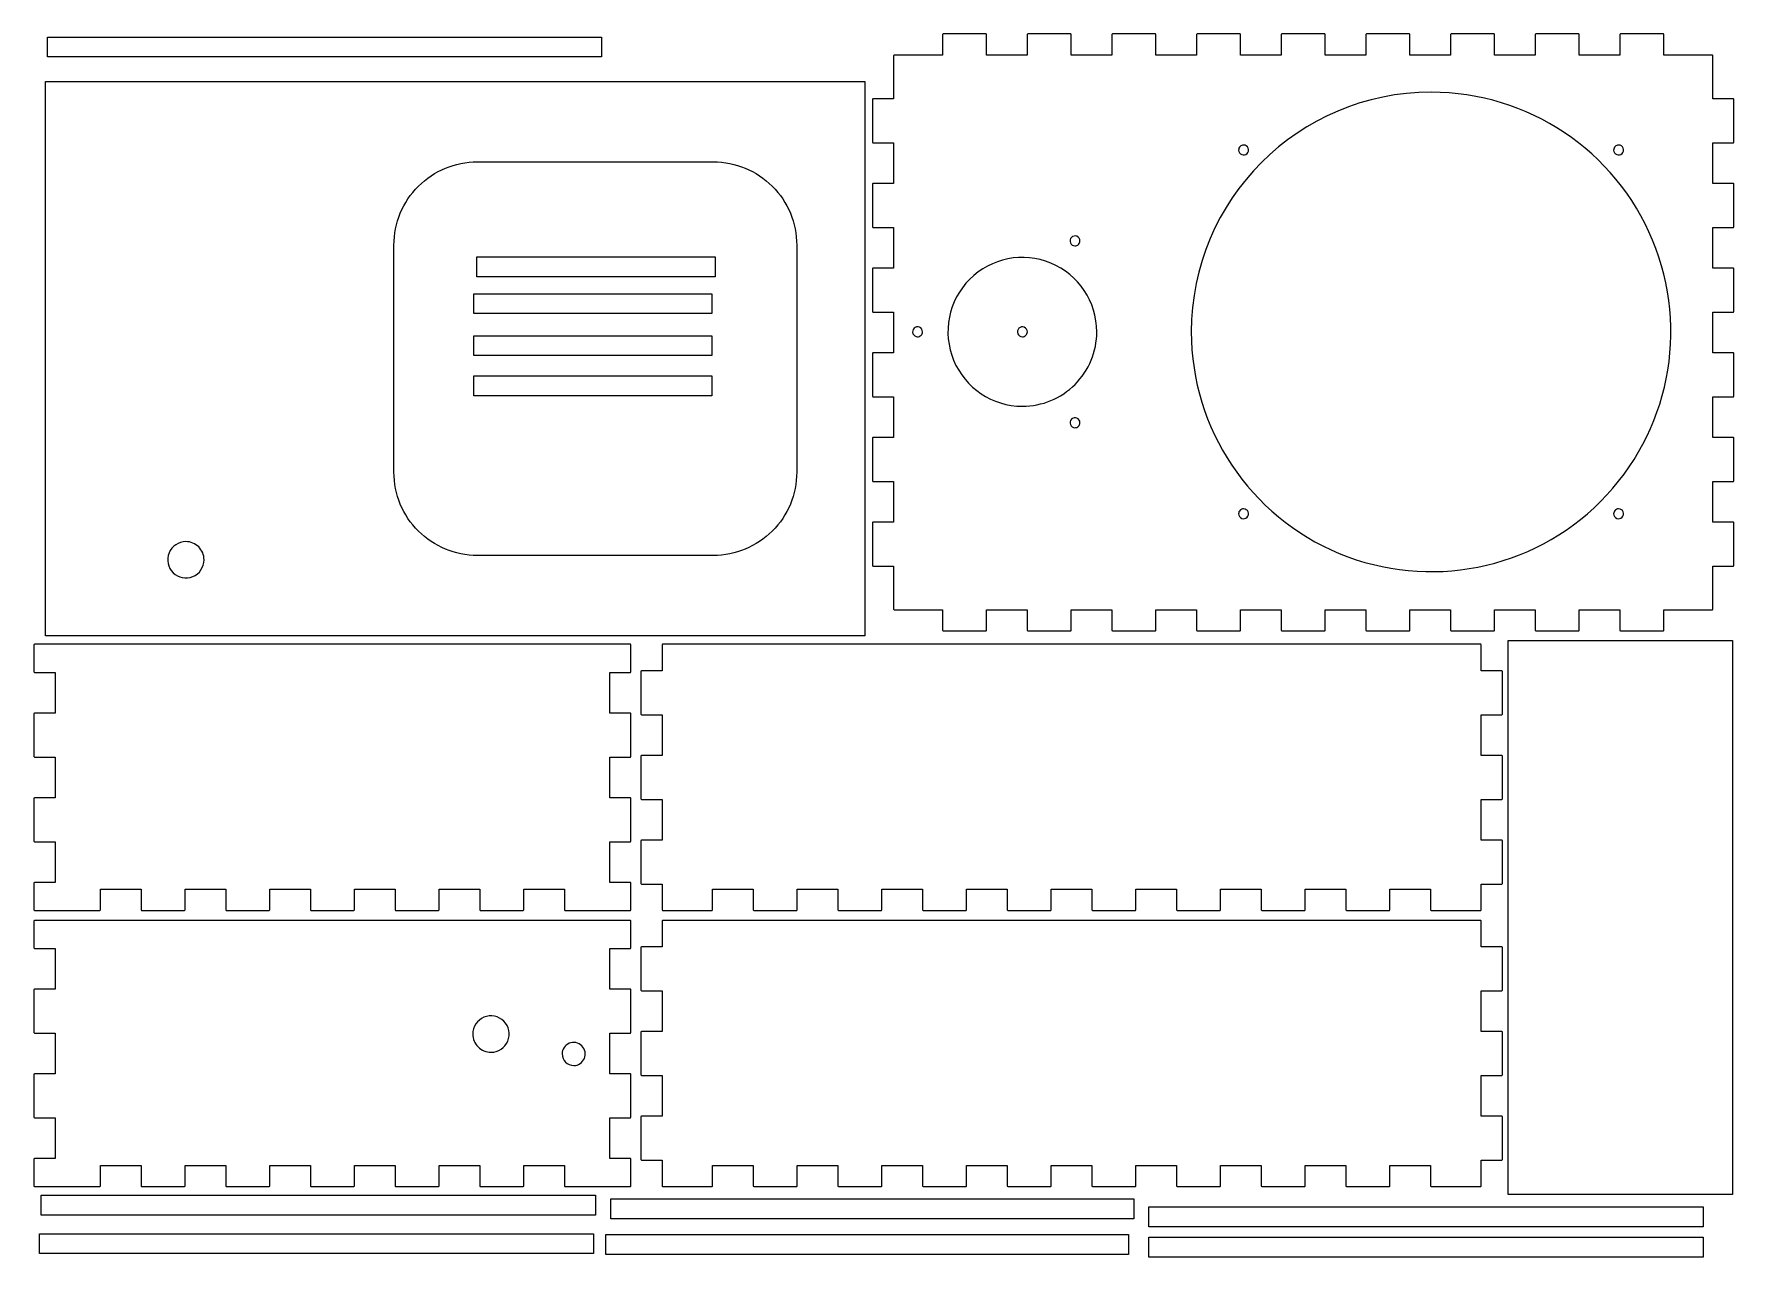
# Model space of a CAD drawing. Extents: x 0.1 to 20.3, y 9.3 to 23.9.
import ezdxf

# ---------------------------------------------------------------- set-up
doc = ezdxf.new("R2010")
doc.units = 0
doc.layers.add('Layer_1', color=7, linetype='CONTINUOUS')

msp = doc.modelspace()

# ---------------------------------------------------------------- linework, layer by layer
at = {"layer": 'Layer_1', "color": 1}
for p, q in [((0.22372, 23.831323), (6.82077, 23.831323)), ((0.22372, 23.595493), (0.22372, 23.831323)), ((6.82077, 23.831323), (6.82077, 23.595493)), ((10.886661, 23.868626), (10.880913, 23.862878)), ((10.880913, 23.862878), (10.880913, 23.616657)), ((11.398787, 23.868626), (10.886661, 23.868626)), ((11.404535, 23.862878), (11.398787, 23.868626)), ((11.404535, 23.616657), (11.404535, 23.862878)), ((11.894535, 23.868626), (11.888787, 23.862878)), ((11.888787, 23.862878), (11.888787, 23.616657)), ((12.406661, 23.868626), (11.894535, 23.868626)), ((12.412409, 23.862878), (12.406661, 23.868626)), ((12.412409, 23.616657), (12.412409, 23.862878)), ((12.902409, 23.868626), (12.896661, 23.862878)), ((12.896661, 23.862878), (12.896661, 23.616657)), ((13.414535, 23.868626), (12.902409, 23.868626)), ((13.420283, 23.862878), (13.414535, 23.868626)), ((13.420283, 23.616657), (13.420283, 23.862878)), ((13.910283, 23.868626), (13.904535, 23.862878)), ((13.904535, 23.862878), (13.904535, 23.616657)), ((14.422409, 23.868626), (13.910283, 23.868626)), ((14.428157, 23.862878), (14.422409, 23.868626)), ((14.428157, 23.616657), (14.428157, 23.862878)), ((14.918157, 23.868626), (14.912409, 23.862878)), ((14.912409, 23.862878), (14.912409, 23.616657)), ((15.430283, 23.868626), (14.918157, 23.868626)), ((15.436031, 23.862878), (15.430283, 23.868626)), ((15.436031, 23.616657), (15.436031, 23.862878)), ((15.926031, 23.868626), (15.920283, 23.862878)), ((15.920283, 23.862878), (15.920283, 23.616657)), ((16.438157, 23.868626), (15.926031, 23.868626)), ((16.443906, 23.862878), (16.438157, 23.868626)), ((16.443906, 23.616657), (16.443906, 23.862878)), ((16.933906, 23.868626), (16.928157, 23.862878)), ((16.928157, 23.862878), (16.928157, 23.616657)), ((17.446031, 23.868626), (16.933906, 23.868626)), ((17.45178, 23.862878), (17.446031, 23.868626)), ((17.45178, 23.616657), (17.45178, 23.862878)), ((17.94178, 23.868626), (17.936031, 23.862878)), ((17.936031, 23.862878), (17.936031, 23.616657)), ((18.453906, 23.868626), (17.94178, 23.868626)), ((18.459654, 23.862878), (18.453906, 23.868626)), ((18.459654, 23.616657), (18.459654, 23.862878)), ((18.949654, 23.868626), (18.943906, 23.862878)), ((18.943906, 23.862878), (18.943906, 23.616657)), ((19.46178, 23.868626), (18.949654, 23.868626)), ((19.467528, 23.862878), (19.46178, 23.868626)), ((19.467528, 23.616657), (19.467528, 23.862878)), ((6.82077, 23.595493), (0.22372, 23.595493)), ((10.303984, 23.616657), (10.298236, 23.610909)), ((10.298236, 23.610909), (10.298236, 23.096973)), ((10.880913, 23.616657), (10.303984, 23.616657)), ((11.888787, 23.616657), (11.404535, 23.616657)), ((12.896661, 23.616657), (12.412409, 23.616657)), ((13.904535, 23.616657), (13.420283, 23.616657)), ((14.912409, 23.616657), (14.428157, 23.616657)), ((15.920283, 23.616657), (15.436031, 23.616657)), ((16.928157, 23.616657), (16.443906, 23.616657)), ((17.936031, 23.616657), (17.45178, 23.616657)), ((18.943906, 23.616657), (18.459654, 23.616657)), ((20.044457, 23.616657), (19.467528, 23.616657)), ((20.050205, 23.610909), (20.044457, 23.616657)), ((20.050205, 23.096973), (20.050205, 23.610909)), ((0.202887, 16.702464), (0.202887, 23.303826)), ((0.202887, 23.303826), (9.953839, 23.303826)), ((9.953839, 23.303826), (9.953839, 16.702464)), ((10.052016, 23.096973), (10.046268, 23.091225)), ((10.046268, 23.091225), (10.046268, 22.579099)), ((10.298236, 23.096973), (10.052016, 23.096973)), ((20.296425, 23.096973), (20.050205, 23.096973)), ((20.302173, 23.091225), (20.296425, 23.096973)), ((20.302173, 22.579099), (20.302173, 23.091225)), ((10.046268, 22.579099), (10.052016, 22.573351)), ((10.052016, 22.573351), (10.298236, 22.573351)), ((10.298236, 22.573351), (10.298236, 22.089099)), ((14.404729, 22.486732), (14.404729, 22.486732)), ((18.869291, 22.486732), (18.869291, 22.486732)), ((20.050205, 22.089099), (20.050205, 22.573351)), ((20.050205, 22.573351), (20.296425, 22.573351)), ((20.296425, 22.573351), (20.302173, 22.579099)), ((5.341447, 22.346433), (8.152164, 22.346433)), ((10.052016, 22.089099), (10.046268, 22.083351)), ((10.046268, 22.083351), (10.046268, 21.571225)), ((10.298236, 22.089099), (10.052016, 22.089099)), ((20.296425, 22.089099), (20.050205, 22.089099)), ((20.302173, 22.083351), (20.296425, 22.089099)), ((20.302173, 21.571225), (20.302173, 22.083351)), ((10.046268, 21.571225), (10.052016, 21.565477)), ((10.052016, 21.565477), (10.298236, 21.565477)), ((10.298236, 21.565477), (10.298236, 21.081226)), ((20.050205, 21.081226), (20.050205, 21.565477)), ((20.050205, 21.565477), (20.296425, 21.565477)), ((20.296425, 21.565477), (20.302173, 21.571225)), ((4.34943, 18.651875), (4.34943, 21.354415)), ((9.144181, 21.354415), (9.144181, 18.651875)), ((12.515791, 21.40528), (12.515791, 21.40528)), ((5.337819, 20.977331), (5.337819, 21.214013)), ((5.337819, 21.214013), (8.171926, 21.214013)), ((8.171926, 21.214013), (8.171926, 20.977331)), ((10.052016, 21.081226), (10.046268, 21.075478)), ((10.046268, 21.075478), (10.046268, 20.563352)), ((10.298236, 21.081226), (10.052016, 21.081226)), ((20.296425, 21.081226), (20.050205, 21.081226)), ((20.302173, 21.075478), (20.296425, 21.081226)), ((20.302173, 20.563352), (20.302173, 21.075478)), ((8.171926, 20.977331), (5.337819, 20.977331)), ((5.300386, 20.539398), (5.300386, 20.77608)), ((5.300386, 20.77608), (8.134493, 20.77608)), ((8.134493, 20.77608), (8.134493, 20.539398)), ((8.134493, 20.539398), (5.300386, 20.539398)), ((10.046268, 20.563352), (10.052016, 20.557604)), ((10.052016, 20.557604), (10.298236, 20.557604)), ((10.298236, 20.557604), (10.298236, 20.073353)), ((20.050205, 20.073353), (20.050205, 20.557604)), ((20.050205, 20.557604), (20.296425, 20.557604)), ((20.296425, 20.557604), (20.302173, 20.563352)), ((5.300386, 20.039397), (5.300386, 20.276079)), ((5.300386, 20.276079), (8.134493, 20.276079)), ((8.134493, 20.276079), (8.134493, 20.039397)), ((10.641804, 20.322611), (10.641804, 20.322611)), ((11.889809, 20.322587), (11.889809, 20.322587)), ((12.716581, 20.322587), (12.716581, 20.322587)), ((13.841738, 20.321356), (13.841738, 20.321356)), ((8.134493, 20.039397), (5.300386, 20.039397)), ((10.052016, 20.073353), (10.046268, 20.067605)), ((10.046268, 20.067605), (10.046268, 19.555479)), ((10.298236, 20.073353), (10.052016, 20.073353)), ((20.296425, 20.073353), (20.050205, 20.073353)), ((20.302173, 20.067605), (20.296425, 20.073353)), ((20.302173, 19.555479), (20.302173, 20.067605)), ((5.300386, 19.56023), (5.300386, 19.796912)), ((5.300386, 19.796912), (8.134493, 19.796912)), ((8.134493, 19.796912), (8.134493, 19.56023)), ((8.134493, 19.56023), (5.300386, 19.56023)), ((10.046268, 19.555479), (10.052016, 19.549731)), ((10.052016, 19.549731), (10.298236, 19.549731)), ((10.298236, 19.549731), (10.298236, 19.065479)), ((20.050205, 19.065479), (20.050205, 19.549731)), ((20.050205, 19.549731), (20.296425, 19.549731)), ((20.296425, 19.549731), (20.302173, 19.555479)), ((12.515791, 19.239934), (12.515791, 19.239934)), ((10.052016, 19.065479), (10.046268, 19.059731)), ((10.046268, 19.059731), (10.046268, 18.547605)), ((10.298236, 19.065479), (10.052016, 19.065479)), ((20.296425, 19.065479), (20.050205, 19.065479)), ((20.302173, 19.059731), (20.296425, 19.065479)), ((20.302173, 18.547605), (20.302173, 19.059731)), ((4.34943, 18.651875), (4.34943, 18.651875)), ((10.046268, 18.547605), (10.052016, 18.541857)), ((10.052016, 18.541857), (10.298236, 18.541857)), ((10.298236, 18.541857), (10.298236, 18.057605)), ((20.050205, 18.057605), (20.050205, 18.541857)), ((20.050205, 18.541857), (20.296425, 18.541857)), ((20.296425, 18.541857), (20.302173, 18.547605)), ((10.052016, 18.057605), (10.046268, 18.051857)), ((10.046268, 18.051857), (10.046268, 17.539731)), ((10.298236, 18.057605), (10.052016, 18.057605)), ((14.404729, 18.156015), (14.404729, 18.156015)), ((18.869291, 18.156015), (18.869291, 18.156015)), ((20.296425, 18.057605), (20.050205, 18.057605)), ((20.302173, 18.051857), (20.296425, 18.057605)), ((20.302173, 17.539731), (20.302173, 18.051857)), ((1.872195, 17.824487), (1.872195, 17.824487)), ((8.152164, 17.659857), (5.341447, 17.659857)), ((10.046268, 17.539731), (10.052016, 17.533983)), ((10.052016, 17.533983), (10.298236, 17.533983)), ((10.298236, 17.533983), (10.298236, 17.020046)), ((20.050205, 17.020046), (20.050205, 17.533983)), ((20.050205, 17.533983), (20.296425, 17.533983)), ((20.296425, 17.533983), (20.302173, 17.539731)), ((10.298236, 17.020046), (10.303984, 17.014298)), ((10.303984, 17.014298), (10.880913, 17.014298)), ((10.880913, 17.014298), (10.880913, 16.768077)), ((11.404535, 16.768077), (11.404535, 17.014298)), ((11.404535, 17.014298), (11.888787, 17.014298)), ((11.888787, 17.014298), (11.888787, 16.768077)), ((12.412409, 16.768077), (12.412409, 17.014298)), ((12.412409, 17.014298), (12.896661, 17.014298)), ((12.896661, 17.014298), (12.896661, 16.768077)), ((13.420283, 16.768077), (13.420283, 17.014298)), ((13.420283, 17.014298), (13.904535, 17.014298)), ((13.904535, 17.014298), (13.904535, 16.768077)), ((14.428157, 16.768077), (14.428157, 17.014298)), ((14.428157, 17.014298), (14.912409, 17.014298)), ((14.912409, 17.014298), (14.912409, 16.768077)), ((15.436031, 16.768077), (15.436031, 17.014298)), ((15.436031, 17.014298), (15.920283, 17.014298)), ((15.920283, 17.014298), (15.920283, 16.768077)), ((16.443906, 16.768077), (16.443906, 17.014298)), ((16.443906, 17.014298), (16.928157, 17.014298)), ((16.928157, 17.014298), (16.928157, 16.768077)), ((17.45178, 16.768077), (17.45178, 17.014298)), ((17.45178, 17.014298), (17.936031, 17.014298)), ((17.936031, 17.014298), (17.936031, 16.768077)), ((18.459654, 16.768077), (18.459654, 17.014298)), ((18.459654, 17.014298), (18.943906, 17.014298)), ((18.943906, 17.014298), (18.943906, 16.768077)), ((19.467528, 16.768077), (19.467528, 17.014298)), ((19.467528, 17.014298), (20.044457, 17.014298)), ((20.044457, 17.014298), (20.050205, 17.020046)), ((0.070053, 16.602559), (0.064305, 16.596811)), ((0.064305, 16.596811), (0.064305, 16.273661)), ((7.164856, 16.602559), (0.070053, 16.602559)), ((9.953839, 16.702464), (0.202887, 16.702464)), ((7.170604, 16.596811), (7.164856, 16.602559)), ((7.170604, 16.273661), (7.170604, 16.596811)), ((7.546431, 16.602559), (7.540683, 16.596811)), ((7.540683, 16.596811), (7.540683, 16.287598)), ((17.286903, 16.602559), (7.546431, 16.602559)), ((10.880913, 16.768077), (10.886661, 16.762329)), ((10.886661, 16.762329), (11.398787, 16.762329)), ((11.398787, 16.762329), (11.404535, 16.768077)), ((11.888787, 16.768077), (11.894535, 16.762329)), ((11.894535, 16.762329), (12.406661, 16.762329)), ((12.406661, 16.762329), (12.412409, 16.768077)), ((12.896661, 16.768077), (12.902409, 16.762329)), ((12.902409, 16.762329), (13.414535, 16.762329)), ((13.414535, 16.762329), (13.420283, 16.768077)), ((13.904535, 16.768077), (13.910283, 16.762329)), ((13.910283, 16.762329), (14.422409, 16.762329)), ((14.422409, 16.762329), (14.428157, 16.768077)), ((14.912409, 16.768077), (14.918157, 16.762329)), ((14.918157, 16.762329), (15.430283, 16.762329)), ((15.430283, 16.762329), (15.436031, 16.768077)), ((15.920283, 16.768077), (15.926031, 16.762329)), ((15.926031, 16.762329), (16.438157, 16.762329)), ((16.438157, 16.762329), (16.443906, 16.768077)), ((16.928157, 16.768077), (16.933906, 16.762329)), ((16.933906, 16.762329), (17.446031, 16.762329)), ((17.292651, 16.596811), (17.286903, 16.602559)), ((17.292651, 16.287598), (17.292651, 16.596811)), ((17.446031, 16.762329), (17.45178, 16.768077)), ((17.612225, 10.05079), (17.612225, 16.648656)), ((17.612225, 16.648656), (20.284623, 16.648656)), ((17.936031, 16.768077), (17.94178, 16.762329)), ((17.94178, 16.762329), (18.453906, 16.762329)), ((18.453906, 16.762329), (18.459654, 16.768077)), ((18.943906, 16.768077), (18.949654, 16.762329)), ((18.949654, 16.762329), (19.46178, 16.762329)), ((19.46178, 16.762329), (19.467528, 16.768077)), ((20.284623, 16.648656), (20.284623, 10.05079)), ((0.064305, 16.273661), (0.070053, 16.267913)), ((0.070053, 16.267913), (0.316273, 16.267913)), ((0.316273, 16.267913), (0.316273, 15.783661)), ((6.918635, 15.783661), (6.918635, 16.267913)), ((6.918635, 16.267913), (7.164856, 16.267913)), ((7.164856, 16.267913), (7.170604, 16.273661)), ((7.294462, 16.287598), (7.288714, 16.28185)), ((7.288714, 16.28185), (7.288714, 15.769724)), ((7.540683, 16.287598), (7.294462, 16.287598)), ((17.538872, 16.287598), (17.292651, 16.287598)), ((17.54462, 16.28185), (17.538872, 16.287598)), ((17.54462, 15.769724), (17.54462, 16.28185)), ((0.070053, 15.783661), (0.064305, 15.777913)), ((0.064305, 15.777913), (0.064305, 15.265787)), ((0.316273, 15.783661), (0.070053, 15.783661)), ((7.164856, 15.783661), (6.918635, 15.783661)), ((7.170604, 15.777913), (7.164856, 15.783661)), ((7.170604, 15.265787), (7.170604, 15.777913)), ((7.288714, 15.769724), (7.294462, 15.763976)), ((7.294462, 15.763976), (7.540683, 15.763976)), ((7.540683, 15.763976), (7.540683, 15.279724)), ((17.292651, 15.279724), (17.292651, 15.763976)), ((17.292651, 15.763976), (17.538872, 15.763976)), ((17.538872, 15.763976), (17.54462, 15.769724)), ((0.064305, 15.265787), (0.070053, 15.260039)), ((0.070053, 15.260039), (0.316273, 15.260039)), ((0.316273, 15.260039), (0.316273, 14.775787)), ((6.918635, 14.775787), (6.918635, 15.260039)), ((6.918635, 15.260039), (7.164856, 15.260039)), ((7.164856, 15.260039), (7.170604, 15.265787)), ((7.294462, 15.279724), (7.288714, 15.273976)), ((7.288714, 15.273976), (7.288714, 14.76185)), ((7.540683, 15.279724), (7.294462, 15.279724)), ((17.538872, 15.279724), (17.292651, 15.279724)), ((17.54462, 15.273976), (17.538872, 15.279724)), ((17.54462, 14.76185), (17.54462, 15.273976)), ((0.070053, 14.775787), (0.064305, 14.770039)), ((0.316273, 14.775787), (0.070053, 14.775787)), ((7.164856, 14.775787), (6.918635, 14.775787)), ((7.170604, 14.770039), (7.164856, 14.775787)), ((0.064305, 14.770039), (0.064305, 14.257913)), ((7.170604, 14.257913), (7.170604, 14.770039)), ((7.288714, 14.76185), (7.294462, 14.756102)), ((7.294462, 14.756102), (7.540683, 14.756102)), ((7.540683, 14.756102), (7.540683, 14.27185)), ((17.292651, 14.27185), (17.292651, 14.756102)), ((17.292651, 14.756102), (17.538872, 14.756102)), ((17.538872, 14.756102), (17.54462, 14.76185)), ((0.064305, 14.257913), (0.070053, 14.252165)), ((0.070053, 14.252165), (0.316273, 14.252165)), ((0.316273, 14.252165), (0.316273, 13.767913)), ((6.918635, 13.767913), (6.918635, 14.252165)), ((6.918635, 14.252165), (7.164856, 14.252165)), ((7.164856, 14.252165), (7.170604, 14.257913)), ((7.294462, 14.27185), (7.288714, 14.266102)), ((7.288714, 14.266102), (7.288714, 13.753976)), ((7.540683, 14.27185), (7.294462, 14.27185)), ((17.538872, 14.27185), (17.292651, 14.27185)), ((17.54462, 14.266102), (17.538872, 14.27185)), ((17.54462, 13.753976), (17.54462, 14.266102)), ((0.070053, 13.767913), (0.064305, 13.762165)), ((0.064305, 13.762165), (0.064305, 13.439016)), ((0.316273, 13.767913), (0.070053, 13.767913)), ((7.164856, 13.767913), (6.918635, 13.767913)), ((7.170604, 13.762165), (7.164856, 13.767913)), ((7.170604, 13.439016), (7.170604, 13.762165)), ((0.855643, 13.439016), (0.855643, 13.685236)), ((0.855643, 13.685236), (1.339895, 13.685236)), ((1.339895, 13.685236), (1.339895, 13.439016)), ((1.863517, 13.439016), (1.863517, 13.685236)), ((1.863517, 13.685236), (2.347769, 13.685236)), ((2.347769, 13.685236), (2.347769, 13.439016)), ((2.871391, 13.439016), (2.871391, 13.685236)), ((2.871391, 13.685236), (3.355643, 13.685236)), ((3.355643, 13.685236), (3.355643, 13.439016)), ((3.879264, 13.439016), (3.879264, 13.685236)), ((3.879264, 13.685236), (4.363516, 13.685236)), ((4.363516, 13.685236), (4.363516, 13.439016)), ((4.887138, 13.439016), (4.887138, 13.685236)), ((4.887138, 13.685236), (5.371391, 13.685236)), ((5.371391, 13.685236), (5.371391, 13.439016)), ((5.895013, 13.439016), (5.895013, 13.685236)), ((5.895013, 13.685236), (6.379265, 13.685236)), ((6.379265, 13.685236), (6.379265, 13.439016)), ((7.288714, 13.753976), (7.294462, 13.748228)), ((7.294462, 13.748228), (7.540683, 13.748228)), ((7.540683, 13.748228), (7.540683, 13.439016)), ((8.143045, 13.439016), (8.143045, 13.685236)), ((8.143045, 13.685236), (8.627297, 13.685236)), ((8.627297, 13.685236), (8.627297, 13.439016)), ((9.150919, 13.439016), (9.150919, 13.685236)), ((9.150919, 13.685236), (9.635171, 13.685236)), ((9.635171, 13.685236), (9.635171, 13.439016)), ((10.158793, 13.439016), (10.158793, 13.685236)), ((10.158793, 13.685236), (10.643045, 13.685236)), ((10.643045, 13.685236), (10.643045, 13.439016)), ((11.166667, 13.439016), (11.166667, 13.685236)), ((11.166667, 13.685236), (11.650919, 13.685236)), ((11.650919, 13.685236), (11.650919, 13.439016)), ((12.174541, 13.439016), (12.174541, 13.685236)), ((12.174541, 13.685236), (12.658793, 13.685236)), ((12.658793, 13.685236), (12.658793, 13.439016)), ((13.182415, 13.439016), (13.182415, 13.685236)), ((13.182415, 13.685236), (13.666667, 13.685236)), ((13.666667, 13.685236), (13.666667, 13.439016)), ((14.190289, 13.439016), (14.190289, 13.685236)), ((14.190289, 13.685236), (14.674541, 13.685236)), ((14.674541, 13.685236), (14.674541, 13.439016)), ((15.198163, 13.439016), (15.198163, 13.685236)), ((15.198163, 13.685236), (15.682415, 13.685236)), ((15.682415, 13.685236), (15.682415, 13.439016)), ((16.206037, 13.439016), (16.206037, 13.685236)), ((16.206037, 13.685236), (16.690289, 13.685236)), ((16.690289, 13.685236), (16.690289, 13.439016)), ((17.292651, 13.439016), (17.292651, 13.748228)), ((17.292651, 13.748228), (17.538872, 13.748228)), ((17.538872, 13.748228), (17.54462, 13.753976)), ((0.064305, 13.439016), (0.070053, 13.433268)), ((0.070053, 13.433268), (0.849895, 13.433268)), ((0.849895, 13.433268), (0.855643, 13.439016)), ((1.339895, 13.439016), (1.345643, 13.433268)), ((1.345643, 13.433268), (1.857769, 13.433268)), ((1.857769, 13.433268), (1.863517, 13.439016)), ((2.347769, 13.439016), (2.353517, 13.433268)), ((2.353517, 13.433268), (2.865643, 13.433268)), ((2.865643, 13.433268), (2.871391, 13.439016)), ((3.355643, 13.439016), (3.361391, 13.433268)), ((3.361391, 13.433268), (3.873516, 13.433268)), ((3.873516, 13.433268), (3.879264, 13.439016)), ((4.363516, 13.439016), (4.369264, 13.433268)), ((4.369264, 13.433268), (4.88139, 13.433268)), ((4.88139, 13.433268), (4.887138, 13.439016)), ((5.371391, 13.439016), (5.377139, 13.433268)), ((5.377139, 13.433268), (5.889265, 13.433268)), ((5.889265, 13.433268), (5.895013, 13.439016)), ((6.379265, 13.439016), (6.385013, 13.433268)), ((6.385013, 13.433268), (7.164856, 13.433268)), ((7.164856, 13.433268), (7.170604, 13.439016)), ((7.540683, 13.439016), (7.546431, 13.433268)), ((7.546431, 13.433268), (8.137297, 13.433268)), ((8.137297, 13.433268), (8.143045, 13.439016)), ((8.627297, 13.439016), (8.633045, 13.433268)), ((8.633045, 13.433268), (9.145171, 13.433268)), ((9.145171, 13.433268), (9.150919, 13.439016)), ((9.635171, 13.439016), (9.640919, 13.433268)), ((9.640919, 13.433268), (10.153045, 13.433268)), ((10.153045, 13.433268), (10.158793, 13.439016)), ((10.643045, 13.439016), (10.648793, 13.433268)), ((10.648793, 13.433268), (11.160919, 13.433268)), ((11.160919, 13.433268), (11.166667, 13.439016)), ((11.650919, 13.439016), (11.656667, 13.433268)), ((11.656667, 13.433268), (12.168793, 13.433268)), ((12.168793, 13.433268), (12.174541, 13.439016)), ((12.658793, 13.439016), (12.664541, 13.433268)), ((12.664541, 13.433268), (13.176667, 13.433268)), ((13.176667, 13.433268), (13.182415, 13.439016)), ((13.666667, 13.439016), (13.672415, 13.433268)), ((13.672415, 13.433268), (14.184541, 13.433268)), ((14.184541, 13.433268), (14.190289, 13.439016)), ((14.674541, 13.439016), (14.680289, 13.433268)), ((14.680289, 13.433268), (15.192415, 13.433268)), ((15.192415, 13.433268), (15.198163, 13.439016)), ((15.682415, 13.439016), (15.688163, 13.433268)), ((15.688163, 13.433268), (16.200289, 13.433268)), ((16.200289, 13.433268), (16.206037, 13.439016)), ((16.690289, 13.439016), (16.696037, 13.433268)), ((16.696037, 13.433268), (17.286903, 13.433268)), ((17.286903, 13.433268), (17.292651, 13.439016)), ((0.070053, 13.315157), (0.064305, 13.309409)), ((0.064305, 13.309409), (0.064305, 12.98626)), ((7.164856, 13.315157), (0.070053, 13.315157)), ((7.170604, 13.309409), (7.164856, 13.315157)), ((7.170604, 12.98626), (7.170604, 13.309409)), ((7.546431, 13.315157), (7.540683, 13.309409)), ((7.540683, 13.309409), (7.540683, 13.000197)), ((17.286903, 13.315157), (7.546431, 13.315157)), ((17.292651, 13.309409), (17.286903, 13.315157)), ((17.292651, 13.000197), (17.292651, 13.309409)), ((0.064305, 12.98626), (0.070053, 12.980512)), ((0.070053, 12.980512), (0.316273, 12.980512)), ((0.316273, 12.980512), (0.316273, 12.49626)), ((6.918635, 12.49626), (6.918635, 12.980512)), ((6.918635, 12.980512), (7.164856, 12.980512)), ((7.164856, 12.980512), (7.170604, 12.98626)), ((7.294462, 13.000197), (7.288714, 12.994449)), ((7.288714, 12.994449), (7.288714, 12.482323)), ((7.540683, 13.000197), (7.294462, 13.000197)), ((17.538872, 13.000197), (17.292651, 13.000197)), ((17.54462, 12.994449), (17.538872, 13.000197)), ((17.54462, 12.482323), (17.54462, 12.994449)), ((0.070053, 12.49626), (0.064305, 12.490512)), ((0.064305, 12.490512), (0.064305, 11.978386)), ((0.316273, 12.49626), (0.070053, 12.49626)), ((7.164856, 12.49626), (6.918635, 12.49626)), ((7.170604, 12.490512), (7.164856, 12.49626)), ((7.170604, 11.978386), (7.170604, 12.490512)), ((7.288714, 12.482323), (7.294462, 12.476575)), ((7.294462, 12.476575), (7.540683, 12.476575)), ((7.540683, 12.476575), (7.540683, 11.992323)), ((17.292651, 11.992323), (17.292651, 12.476575)), ((17.292651, 12.476575), (17.538872, 12.476575)), ((17.538872, 12.476575), (17.54462, 12.482323)), ((0.064305, 11.978386), (0.070053, 11.972638)), ((0.070053, 11.972638), (0.316273, 11.972638)), ((0.316273, 11.972638), (0.316273, 11.488386)), ((6.918635, 11.488386), (6.918635, 11.972638)), ((6.918635, 11.972638), (7.164856, 11.972638)), ((7.164856, 11.972638), (7.170604, 11.978386)), ((7.294462, 11.992323), (7.288714, 11.986575)), ((7.288714, 11.986575), (7.288714, 11.474449)), ((7.540683, 11.992323), (7.294462, 11.992323)), ((17.538872, 11.992323), (17.292651, 11.992323)), ((17.54462, 11.986575), (17.538872, 11.992323)), ((17.54462, 11.474449), (17.54462, 11.986575)), ((5.504237, 11.744685), (5.504237, 11.744685)), ((6.488985, 11.587027), (6.488985, 11.587027)), ((0.070053, 11.488386), (0.064305, 11.482638)), ((0.064305, 11.482638), (0.064305, 10.970512)), ((0.316273, 11.488386), (0.070053, 11.488386)), ((7.164856, 11.488386), (6.918635, 11.488386)), ((7.170604, 11.482638), (7.164856, 11.488386)), ((7.170604, 10.970512), (7.170604, 11.482638)), ((7.288714, 11.474449), (7.294462, 11.468701)), ((7.294462, 11.468701), (7.540683, 11.468701)), ((7.540683, 11.468701), (7.540683, 10.984449)), ((17.292651, 10.984449), (17.292651, 11.468701)), ((17.292651, 11.468701), (17.538872, 11.468701)), ((17.538872, 11.468701), (17.54462, 11.474449)), ((0.064305, 10.970512), (0.070053, 10.964764)), ((0.070053, 10.964764), (0.316273, 10.964764)), ((0.316273, 10.964764), (0.316273, 10.480512)), ((6.918635, 10.480512), (6.918635, 10.964764)), ((6.918635, 10.964764), (7.164856, 10.964764)), ((7.164856, 10.964764), (7.170604, 10.970512)), ((7.294462, 10.984449), (7.288714, 10.978701)), ((7.288714, 10.978701), (7.288714, 10.466575)), ((7.540683, 10.984449), (7.294462, 10.984449)), ((17.538872, 10.984449), (17.292651, 10.984449)), ((17.54462, 10.978701), (17.538872, 10.984449)), ((17.54462, 10.466575), (17.54462, 10.978701)), ((0.070053, 10.480512), (0.064305, 10.474764)), ((0.064305, 10.474764), (0.064305, 10.151614)), ((0.316273, 10.480512), (0.070053, 10.480512)), ((0.855643, 10.151614), (0.855643, 10.397835)), ((0.855643, 10.397835), (1.339895, 10.397835)), ((1.339895, 10.397835), (1.339895, 10.151614)), ((1.863517, 10.151614), (1.863517, 10.397835)), ((1.863517, 10.397835), (2.347769, 10.397835)), ((2.347769, 10.397835), (2.347769, 10.151614)), ((2.871391, 10.151614), (2.871391, 10.397835)), ((2.871391, 10.397835), (3.355643, 10.397835)), ((3.355643, 10.397835), (3.355643, 10.151614)), ((3.879264, 10.151614), (3.879264, 10.397835)), ((3.879264, 10.397835), (4.363516, 10.397835)), ((4.363516, 10.397835), (4.363516, 10.151614)), ((4.887138, 10.151614), (4.887138, 10.397835)), ((4.887138, 10.397835), (5.371391, 10.397835)), ((5.371391, 10.397835), (5.371391, 10.151614)), ((5.895013, 10.151614), (5.895013, 10.397835)), ((5.895013, 10.397835), (6.379265, 10.397835)), ((6.379265, 10.397835), (6.379265, 10.151614)), ((7.164856, 10.480512), (6.918635, 10.480512)), ((7.170604, 10.474764), (7.164856, 10.480512)), ((7.170604, 10.151614), (7.170604, 10.474764)), ((7.288714, 10.466575), (7.294462, 10.460827)), ((7.294462, 10.460827), (7.540683, 10.460827)), ((7.540683, 10.460827), (7.540683, 10.151614)), ((8.143045, 10.151614), (8.143045, 10.397835)), ((8.143045, 10.397835), (8.627297, 10.397835)), ((8.627297, 10.397835), (8.627297, 10.151614)), ((9.150919, 10.151614), (9.150919, 10.397835)), ((9.150919, 10.397835), (9.635171, 10.397835)), ((9.635171, 10.397835), (9.635171, 10.151614)), ((10.158793, 10.151614), (10.158793, 10.397835)), ((10.158793, 10.397835), (10.643045, 10.397835)), ((10.643045, 10.397835), (10.643045, 10.151614)), ((11.166667, 10.151614), (11.166667, 10.397835)), ((11.166667, 10.397835), (11.650919, 10.397835)), ((11.650919, 10.397835), (11.650919, 10.151614)), ((12.174541, 10.151614), (12.174541, 10.397835)), ((12.174541, 10.397835), (12.658793, 10.397835)), ((12.658793, 10.397835), (12.658793, 10.151614)), ((13.182415, 10.151614), (13.182415, 10.397835)), ((13.182415, 10.397835), (13.666667, 10.397835)), ((13.666667, 10.397835), (13.666667, 10.151614)), ((14.190289, 10.151614), (14.190289, 10.397835)), ((14.190289, 10.397835), (14.674541, 10.397835)), ((14.674541, 10.397835), (14.674541, 10.151614)), ((15.198163, 10.151614), (15.198163, 10.397835)), ((15.198163, 10.397835), (15.682415, 10.397835)), ((15.682415, 10.397835), (15.682415, 10.151614)), ((16.206037, 10.151614), (16.206037, 10.397835)), ((16.206037, 10.397835), (16.690289, 10.397835)), ((16.690289, 10.397835), (16.690289, 10.151614)), ((17.292651, 10.151614), (17.292651, 10.460827)), ((17.292651, 10.460827), (17.538872, 10.460827)), ((17.538872, 10.460827), (17.54462, 10.466575)), ((0.064305, 10.151614), (0.070053, 10.145866)), ((0.070053, 10.145866), (0.849895, 10.145866)), ((0.849895, 10.145866), (0.855643, 10.151614)), ((1.339895, 10.151614), (1.345643, 10.145866)), ((1.345643, 10.145866), (1.857769, 10.145866)), ((1.857769, 10.145866), (1.863517, 10.151614)), ((2.347769, 10.151614), (2.353517, 10.145866)), ((2.353517, 10.145866), (2.865643, 10.145866)), ((2.865643, 10.145866), (2.871391, 10.151614)), ((3.355643, 10.151614), (3.361391, 10.145866)), ((3.361391, 10.145866), (3.873516, 10.145866)), ((3.873516, 10.145866), (3.879264, 10.151614)), ((4.363516, 10.151614), (4.369264, 10.145866)), ((4.369264, 10.145866), (4.88139, 10.145866)), ((4.88139, 10.145866), (4.887138, 10.151614)), ((5.371391, 10.151614), (5.377139, 10.145866)), ((5.377139, 10.145866), (5.889265, 10.145866)), ((5.889265, 10.145866), (5.895013, 10.151614)), ((6.379265, 10.151614), (6.385013, 10.145866)), ((6.385013, 10.145866), (7.164856, 10.145866)), ((7.164856, 10.145866), (7.170604, 10.151614)), ((7.540683, 10.151614), (7.546431, 10.145866)), ((7.546431, 10.145866), (8.137297, 10.145866)), ((8.137297, 10.145866), (8.143045, 10.151614)), ((8.627297, 10.151614), (8.633045, 10.145866)), ((8.633045, 10.145866), (9.145171, 10.145866)), ((9.145171, 10.145866), (9.150919, 10.151614)), ((9.635171, 10.151614), (9.640919, 10.145866)), ((9.640919, 10.145866), (10.153045, 10.145866)), ((10.153045, 10.145866), (10.158793, 10.151614)), ((10.643045, 10.151614), (10.648793, 10.145866)), ((10.648793, 10.145866), (11.160919, 10.145866)), ((11.160919, 10.145866), (11.166667, 10.151614)), ((11.650919, 10.151614), (11.656667, 10.145866)), ((11.656667, 10.145866), (12.168793, 10.145866)), ((12.168793, 10.145866), (12.174541, 10.151614)), ((12.658793, 10.151614), (12.664541, 10.145866)), ((12.664541, 10.145866), (13.176667, 10.145866)), ((13.176667, 10.145866), (13.182415, 10.151614)), ((13.666667, 10.151614), (13.672415, 10.145866)), ((13.672415, 10.145866), (14.184541, 10.145866)), ((14.184541, 10.145866), (14.190289, 10.151614)), ((14.674541, 10.151614), (14.680289, 10.145866)), ((14.680289, 10.145866), (15.192415, 10.145866)), ((15.192415, 10.145866), (15.198163, 10.151614)), ((15.682415, 10.151614), (15.688163, 10.145866)), ((15.688163, 10.145866), (16.200289, 10.145866)), ((16.200289, 10.145866), (16.206037, 10.151614)), ((16.690289, 10.151614), (16.696037, 10.145866)), ((16.696037, 10.145866), (17.286903, 10.145866)), ((17.286903, 10.145866), (17.292651, 10.151614)), ((0.149804, 10.043002), (6.746854, 10.043002)), ((0.149804, 9.807172), (0.149804, 10.043002)), ((6.746854, 10.043002), (6.746854, 9.807172)), ((6.931238, 9.763609), (6.931238, 10.000031)), ((6.931238, 10.000031), (13.155834, 10.000031)), ((13.155834, 10.000031), (13.155834, 9.763609)), ((20.284623, 10.05079), (17.612225, 10.05079)), ((6.746854, 9.807172), (0.149804, 9.807172)), ((13.155834, 9.763609), (6.931238, 9.763609)), ((13.337286, 9.903828), (19.934335, 9.903828)), ((13.337286, 9.667999), (13.337286, 9.903828)), ((19.934335, 9.903828), (19.934335, 9.667999)), ((0.128971, 9.584664), (6.72602, 9.584664)), ((0.128971, 9.348834), (0.128971, 9.584664)), ((6.72602, 9.584664), (6.72602, 9.348834)), ((6.8699, 9.338915), (6.8699, 9.575337)), ((6.8699, 9.575337), (13.094496, 9.575337)), ((13.094496, 9.575337), (13.094496, 9.338915)), ((19.934335, 9.667999), (13.337286, 9.667999)), ((13.337286, 9.542996), (19.934335, 9.542996)), ((13.337286, 9.307167), (13.337286, 9.542996)), ((19.934335, 9.542996), (19.934335, 9.307167)), ((6.72602, 9.348834), (0.128971, 9.348834)), ((13.094496, 9.338915), (6.8699, 9.338915)), ((19.934335, 9.307167), (13.337286, 9.307167))]:
    msp.add_line(p, q, dxfattribs=at)
for points in [[(16.696069, 23.175687), (15.119665, 23.175687), (13.841738, 21.89776), (13.841738, 20.321356)], [(19.333126, 21.413662), (18.89133, 22.480252), (17.850538, 23.175687), (16.696069, 23.175687)], [(14.422026, 22.52849), (14.410951, 22.517415), (14.404729, 22.502394), (14.404729, 22.486732)], [(14.404729, 22.486732), (14.404729, 22.462846), (14.419117, 22.441313), (14.441185, 22.432172)], [(14.463784, 22.545787), (14.448122, 22.545787), (14.433101, 22.539565), (14.422026, 22.52849)], [(14.518344, 22.509331), (14.509203, 22.531399), (14.48767, 22.545787), (14.463784, 22.545787)], [(14.505542, 22.444974), (14.522432, 22.461863), (14.527485, 22.487264), (14.518344, 22.509331)], [(18.886588, 22.52849), (18.875513, 22.517415), (18.869291, 22.502394), (18.869291, 22.486732)], [(18.869291, 22.486732), (18.869291, 22.462846), (18.883679, 22.441313), (18.905747, 22.432172)], [(18.928346, 22.545787), (18.912684, 22.545787), (18.897663, 22.539565), (18.886588, 22.52849)], [(18.982906, 22.509331), (18.973765, 22.531399), (18.952232, 22.545787), (18.928346, 22.545787)], [(18.970104, 22.444974), (18.986994, 22.461863), (18.992046, 22.487264), (18.982906, 22.509331)], [(4.639985, 22.055877), (4.826024, 22.241917), (5.078348, 22.346433), (5.341447, 22.346433)], [(8.152164, 22.346433), (8.415263, 22.346433), (8.667587, 22.241917), (8.853626, 22.055877)], [(14.441185, 22.432172), (14.463252, 22.423031), (14.488653, 22.428084), (14.505542, 22.444974)], [(18.905747, 22.432172), (18.927814, 22.423031), (18.953215, 22.428084), (18.970104, 22.444974)], [(4.34943, 21.354415), (4.34943, 21.617515), (4.453946, 21.869838), (4.639985, 22.055877)], [(8.853626, 22.055877), (9.039666, 21.869838), (9.144181, 21.617515), (9.144181, 21.354415)], [(12.479335, 21.45984), (12.457268, 21.46898), (12.431867, 21.463928), (12.414978, 21.447038)], [(12.515791, 21.40528), (12.515791, 21.429165), (12.501403, 21.450699), (12.479335, 21.45984)], [(12.169746, 21.140984), (11.838735, 21.278093), (11.457725, 21.202306), (11.20438, 20.948961)], [(12.414978, 21.447038), (12.398088, 21.430149), (12.393035, 21.404748), (12.402176, 21.38268)], [(12.402176, 21.38268), (12.411317, 21.360613), (12.43285, 21.346225), (12.456736, 21.346225)], [(12.456736, 21.346225), (12.472398, 21.346225), (12.487419, 21.352447), (12.498494, 21.363522)], [(12.498494, 21.363522), (12.509569, 21.374597), (12.515791, 21.389617), (12.515791, 21.40528)], [(18.714385, 18.30304), (19.530718, 19.119373), (19.774922, 20.347071), (19.333126, 21.413662)], [(12.716581, 20.322587), (12.716581, 20.68087), (12.500756, 21.003875), (12.169746, 21.140984)], [(11.20438, 20.948961), (10.951036, 20.695616), (10.875248, 20.314606), (11.012357, 19.983596)], [(10.540991, 20.36437), (10.524101, 20.34748), (10.519048, 20.322079), (10.528189, 20.300012)], [(10.528189, 20.300012), (10.53733, 20.277945), (10.558863, 20.263556), (10.582749, 20.263556)], [(10.605348, 20.377171), (10.583281, 20.386312), (10.55788, 20.381259), (10.540991, 20.36437)], [(10.582749, 20.263556), (10.598411, 20.263556), (10.613432, 20.269778), (10.624507, 20.280853)], [(10.641804, 20.322611), (10.641804, 20.346497), (10.627416, 20.368031), (10.605348, 20.377171)], [(10.624507, 20.280853), (10.635582, 20.291928), (10.641804, 20.306949), (10.641804, 20.322611)], [(11.788996, 20.364345), (11.772106, 20.347455), (11.767054, 20.322055), (11.776195, 20.299987)], [(11.776195, 20.299987), (11.785335, 20.27792), (11.806869, 20.263532), (11.830754, 20.263532)], [(11.853354, 20.377147), (11.831286, 20.386287), (11.805886, 20.381235), (11.788996, 20.364345)], [(11.830754, 20.263532), (11.846417, 20.263532), (11.861438, 20.269754), (11.872513, 20.280828)], [(11.889809, 20.322587), (11.889809, 20.346472), (11.875421, 20.368006), (11.853354, 20.377147)], [(11.872513, 20.280828), (11.883588, 20.291903), (11.889809, 20.306924), (11.889809, 20.322587)], [(12.457128, 19.696213), (12.623253, 19.862337), (12.716581, 20.087651), (12.716581, 20.322587)], [(13.841738, 20.321356), (13.841738, 19.166887), (14.537173, 18.126095), (15.603763, 17.684299)], [(11.012357, 19.983596), (11.149466, 19.652585), (11.472471, 19.43676), (11.830754, 19.43676)], [(11.830754, 19.43676), (12.06569, 19.43676), (12.291004, 19.530088), (12.457128, 19.696213)], [(12.414978, 19.281693), (12.398088, 19.264803), (12.393035, 19.239402), (12.402176, 19.217335)], [(12.479335, 19.294494), (12.457268, 19.303635), (12.431867, 19.298582), (12.414978, 19.281693)], [(12.515791, 19.239934), (12.515791, 19.26382), (12.501403, 19.285353), (12.479335, 19.294494)], [(12.498494, 19.198176), (12.509569, 19.209251), (12.515791, 19.224272), (12.515791, 19.239934)], [(12.402176, 19.217335), (12.411317, 19.195267), (12.43285, 19.180879), (12.456736, 19.180879)], [(12.456736, 19.180879), (12.472398, 19.180879), (12.487419, 19.187101), (12.498494, 19.198176)], [(4.639985, 17.950412), (4.453946, 18.136452), (4.34943, 18.388775), (4.34943, 18.651875)], [(9.144181, 18.651875), (9.144181, 18.388775), (9.039666, 18.136452), (8.853626, 17.950412)], [(14.463784, 18.21507), (14.448122, 18.21507), (14.433101, 18.208848), (14.422026, 18.197774)], [(14.518344, 18.178615), (14.509203, 18.200682), (14.48767, 18.21507), (14.463784, 18.21507)], [(15.603763, 17.684299), (16.670354, 17.242503), (17.898052, 17.486707), (18.714385, 18.30304)], [(18.928346, 18.21507), (18.912684, 18.21507), (18.897663, 18.208848), (18.886588, 18.197774)], [(18.982906, 18.178615), (18.973765, 18.200682), (18.952232, 18.21507), (18.928346, 18.21507)], [(14.422026, 18.197774), (14.410951, 18.186699), (14.404729, 18.171678), (14.404729, 18.156015)], [(14.404729, 18.156015), (14.404729, 18.13213), (14.419117, 18.110596), (14.441185, 18.101455)], [(14.441185, 18.101455), (14.463252, 18.092315), (14.488653, 18.097367), (14.505542, 18.114257)], [(14.505542, 18.114257), (14.522432, 18.131147), (14.527485, 18.156547), (14.518344, 18.178615)], [(18.886588, 18.197774), (18.875513, 18.186699), (18.869291, 18.171678), (18.869291, 18.156015)], [(18.869291, 18.156015), (18.869291, 18.13213), (18.883679, 18.110596), (18.905747, 18.101455)], [(18.905747, 18.101455), (18.927814, 18.092315), (18.953215, 18.097367), (18.970104, 18.114257)], [(18.970104, 18.114257), (18.986994, 18.131147), (18.992046, 18.156547), (18.982906, 18.178615)], [(1.872195, 17.824487), (1.784615, 17.824487), (1.705658, 17.77173), (1.672143, 17.690816)], [(2.025309, 17.761066), (1.984701, 17.801674), (1.929624, 17.824487), (1.872195, 17.824487)], [(5.341447, 17.659857), (5.078348, 17.659857), (4.826024, 17.764373), (4.639985, 17.950412)], [(8.853626, 17.950412), (8.667587, 17.764373), (8.415263, 17.659857), (8.152164, 17.659857)], [(1.672143, 17.690816), (1.638627, 17.609903), (1.657153, 17.516767), (1.719082, 17.454838)], [(1.95506, 17.407899), (2.035974, 17.441415), (2.088731, 17.520372), (2.088731, 17.607952)], [(2.088731, 17.607952), (2.088731, 17.665381), (2.065917, 17.720457), (2.025309, 17.761066)], [(1.719082, 17.454838), (1.78101, 17.39291), (1.874146, 17.374384), (1.95506, 17.407899)], [(5.421372, 12.161273), (5.340459, 12.127758), (5.287702, 12.048801), (5.287702, 11.96122)], [(5.657351, 12.114334), (5.595422, 12.176263), (5.502286, 12.194789), (5.421372, 12.161273)], [(5.287702, 11.96122), (5.287702, 11.903792), (5.310515, 11.848715), (5.351123, 11.808107)], [(5.70429, 11.878356), (5.737805, 11.95927), (5.719279, 12.052405), (5.657351, 12.114334)], [(5.351123, 11.808107), (5.391732, 11.767499), (5.446808, 11.744685), (5.504237, 11.744685)], [(5.504237, 11.744685), (5.591817, 11.744685), (5.670774, 11.797442), (5.70429, 11.878356)], [(6.436375, 11.851518), (6.385003, 11.830239), (6.351507, 11.780109), (6.351507, 11.724505)], [(6.586197, 11.821716), (6.546878, 11.861035), (6.487746, 11.872797), (6.436375, 11.851518)], [(6.615998, 11.671894), (6.637277, 11.723266), (6.625515, 11.782398), (6.586197, 11.821716)], [(6.351507, 11.724505), (6.351507, 11.688043), (6.365991, 11.653075), (6.391774, 11.627293)], [(6.391774, 11.627293), (6.417556, 11.601511), (6.452524, 11.587027), (6.488985, 11.587027)], [(6.488985, 11.587027), (6.54459, 11.587027), (6.594719, 11.620522), (6.615998, 11.671894)]]:
    msp.add_open_spline(points, degree=3, dxfattribs=at)

doc.saveas('drawing.dxf')
